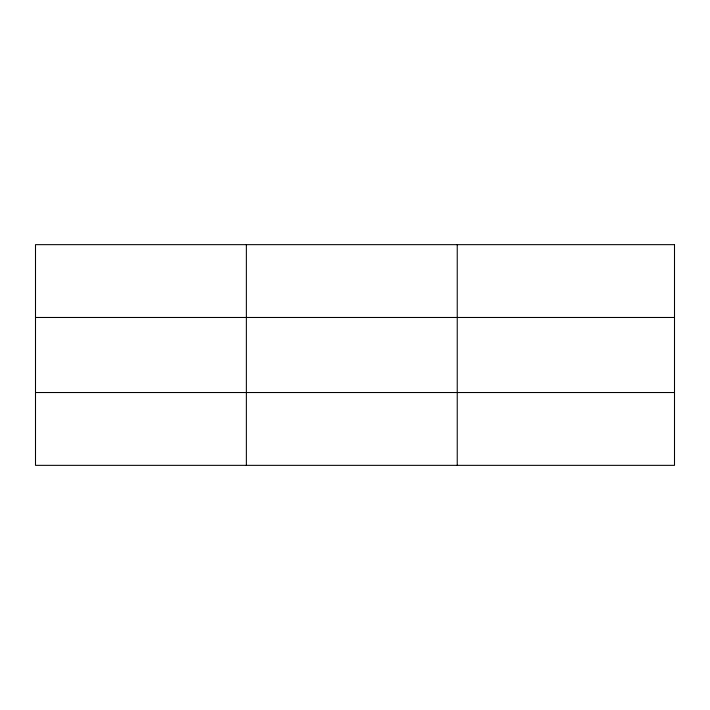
<?xml version="1.0" encoding="UTF-8"?>
<svg xmlns="http://www.w3.org/2000/svg" width="710" height="710" viewBox="0 0 710 710"><rect width="100%" height="100%" fill="white"/><g stroke="black" fill="none" stroke-linecap="round" stroke-linejoin="round"><path stroke-width="1.06" d="M246.37 465.352L246.37 244.648M457.24 465.352L457.24 244.648M35.5 317.476L674.5 317.476M35.5 392.523L674.5 392.523M674.5 244.648L674.5 465.352L35.5 465.352L35.5 244.648L674.5 244.648"/></g></svg>
